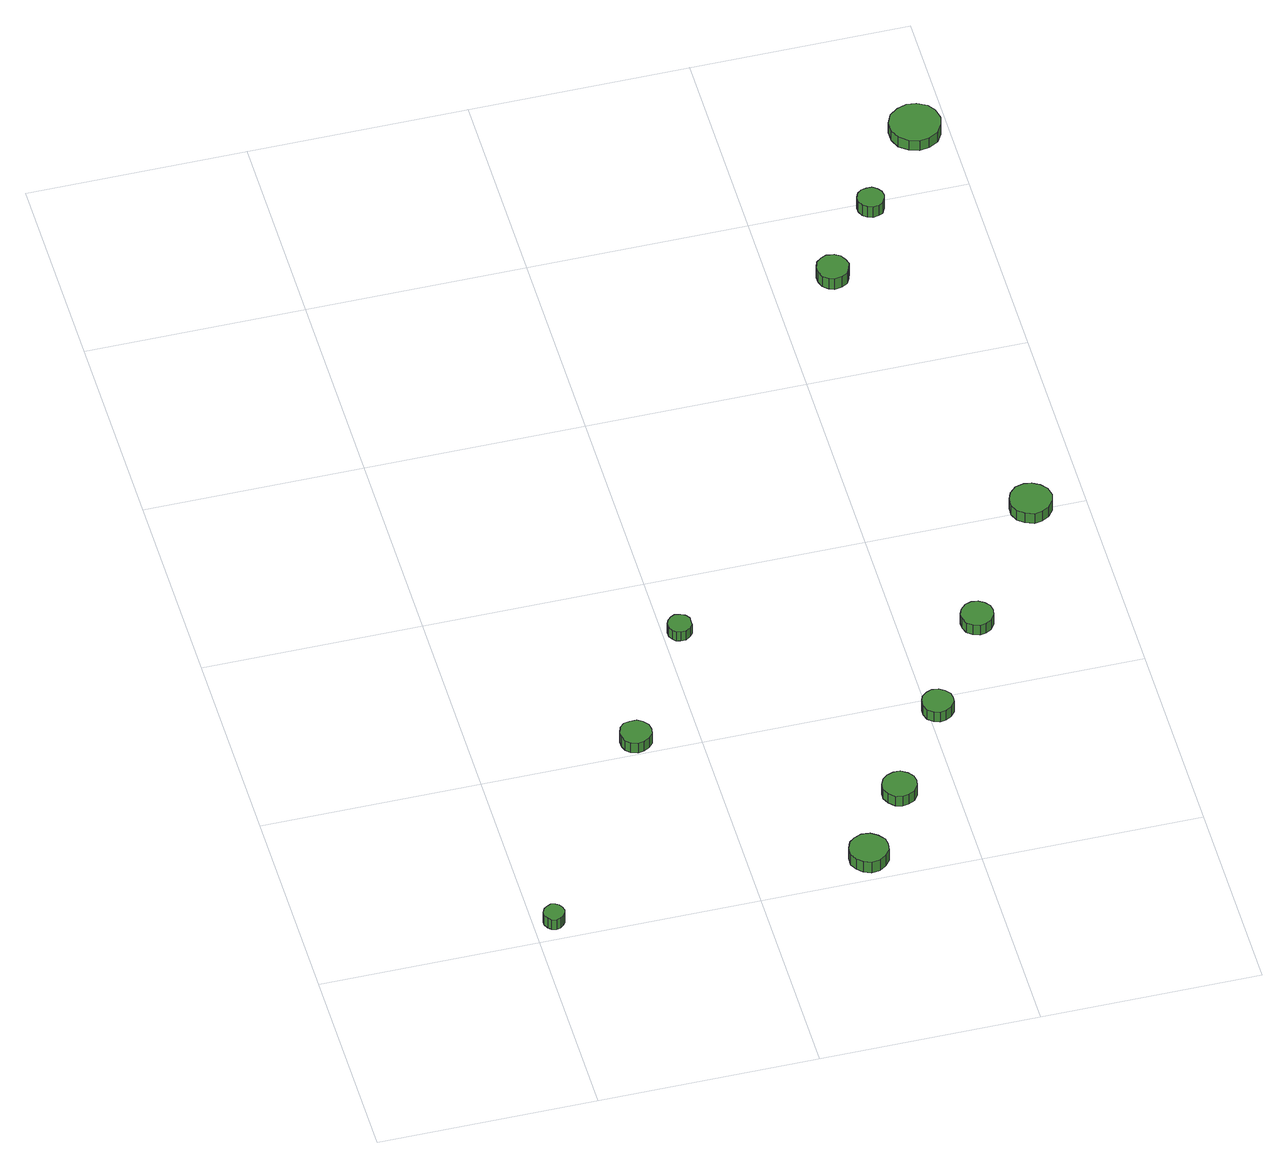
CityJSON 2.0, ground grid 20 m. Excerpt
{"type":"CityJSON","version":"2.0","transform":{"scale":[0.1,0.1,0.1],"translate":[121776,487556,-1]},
"CityObjects":{
"tree1":{"type":"SolitaryVegetationObject","attributes":{"function":"something"},"geometry":[{"type":"MultiSurface","lod":"1","boundaries":[[[0,1,2,3,4,5,6,7,8,9,10,11,12,13,14]],[[15,16,17,18,19,20,21,22,23,24,25,26,27,28,29]],[[0,29,28,1]],[[1,28,27,2]],[[2,27,26,3]],[[3,26,25,4]],[[4,25,24,5]],[[5,24,23,6]],[[6,23,22,7]],[[7,22,21,8]],[[8,21,20,9]],[[9,20,19,10]],[[10,19,18,11]],[[11,18,17,12]],[[12,17,16,13]],[[13,16,15,14]],[[14,15,29,0]]]}]},
"tree2":{"type":"SolitaryVegetationObject","attributes":{"function":"something"},"geometry":[{"type":"MultiSurface","lod":"1","boundaries":[[[30,31,32,33,34,35,36,37,38,39,40,41,42,43,44]],[[45,46,47,48,49,50,51,52,53,54,55,56,57,58,59]],[[30,59,58,31]],[[31,58,57,32]],[[32,57,56,33]],[[33,56,55,34]],[[34,55,54,35]],[[35,54,53,36]],[[36,53,52,37]],[[37,52,51,38]],[[38,51,50,39]],[[39,50,49,40]],[[40,49,48,41]],[[41,48,47,42]],[[42,47,46,43]],[[43,46,45,44]],[[44,45,59,30]]]}]},
"tree3":{"type":"SolitaryVegetationObject","attributes":{"function":"something"},"geometry":[{"type":"MultiSurface","lod":"1","boundaries":[[[60,61,62,63,64,65,66,67,68,69,70,71,72,73,74]],[[75,76,77,78,79,80,81,82,83,84,85,86,87,88,89]],[[60,89,88,61]],[[61,88,87,62]],[[62,87,86,63]],[[63,86,85,64]],[[64,85,84,65]],[[65,84,83,66]],[[66,83,82,67]],[[67,82,81,68]],[[68,81,80,69]],[[69,80,79,70]],[[70,79,78,71]],[[71,78,77,72]],[[72,77,76,73]],[[73,76,75,74]],[[74,75,89,60]]]}]},
"tree4":{"type":"SolitaryVegetationObject","attributes":{"function":"something"},"geometry":[{"type":"MultiSurface","lod":"1","boundaries":[[[90,91,92,93,94,95,96,97,98,99,100,101,102,103,104]],[[105,106,107,108,109,110,111,112,113,114,115,116,117,118,119]],[[90,119,118,91]],[[91,118,117,92]],[[92,117,116,93]],[[93,116,115,94]],[[94,115,114,95]],[[95,114,113,96]],[[96,113,112,97]],[[97,112,111,98]],[[98,111,110,99]],[[99,110,109,100]],[[100,109,108,101]],[[101,108,107,102]],[[102,107,106,103]],[[103,106,105,104]],[[104,105,119,90]]]}]},
"tree5":{"type":"SolitaryVegetationObject","attributes":{"function":"something"},"geometry":[{"type":"MultiSurface","lod":"1","boundaries":[[[120,121,122,123,124,125,126,127,128,129,130,131,132,133,134]],[[135,136,137,138,139,140,141,142,143,144,145,146,147,148,149]],[[120,149,148,121]],[[121,148,147,122]],[[122,147,146,123]],[[123,146,145,124]],[[124,145,144,125]],[[125,144,143,126]],[[126,143,142,127]],[[127,142,141,128]],[[128,141,140,129]],[[129,140,139,130]],[[130,139,138,131]],[[131,138,137,132]],[[132,137,136,133]],[[133,136,135,134]],[[134,135,149,120]]]}]},
"tree6":{"type":"SolitaryVegetationObject","attributes":{"function":"something"},"geometry":[{"type":"MultiSurface","lod":"1","boundaries":[[[150,151,152,153,154,155,156,157,158,159,160,161,162,163,164]],[[165,166,167,168,169,170,171,172,173,174,175,176,177,178,179]],[[150,179,178,151]],[[151,178,177,152]],[[152,177,176,153]],[[153,176,175,154]],[[154,175,174,155]],[[155,174,173,156]],[[156,173,172,157]],[[157,172,171,158]],[[158,171,170,159]],[[159,170,169,160]],[[160,169,168,161]],[[161,168,167,162]],[[162,167,166,163]],[[163,166,165,164]],[[164,165,179,150]]]}]},
"tree7":{"type":"SolitaryVegetationObject","attributes":{"function":"something"},"geometry":[{"type":"MultiSurface","lod":"1","boundaries":[[[180,181,182,183,184,185,186,187,188,189,190,191,192,193,194]],[[195,196,197,198,199,200,201,202,203,204,205,206,207,208,209]],[[180,209,208,181]],[[181,208,207,182]],[[182,207,206,183]],[[183,206,205,184]],[[184,205,204,185]],[[185,204,203,186]],[[186,203,202,187]],[[187,202,201,188]],[[188,201,200,189]],[[189,200,199,190]],[[190,199,198,191]],[[191,198,197,192]],[[192,197,196,193]],[[193,196,195,194]],[[194,195,209,180]]]}]},
"tree8":{"type":"SolitaryVegetationObject","attributes":{"function":"something"},"geometry":[{"type":"MultiSurface","lod":"1","boundaries":[[[210,211,212,213,214,215,216,217,218,219,220,221,222,223,224]],[[225,226,227,228,229,230,231,232,233,234,235,236,237,238,239]],[[210,239,238,211]],[[211,238,237,212]],[[212,237,236,213]],[[213,236,235,214]],[[214,235,234,215]],[[215,234,233,216]],[[216,233,232,217]],[[217,232,231,218]],[[218,231,230,219]],[[219,230,229,220]],[[220,229,228,221]],[[221,228,227,222]],[[222,227,226,223]],[[223,226,225,224]],[[224,225,239,210]]]}]},
"tree9":{"type":"SolitaryVegetationObject","attributes":{"function":"something"},"geometry":[{"type":"MultiSurface","lod":"1","boundaries":[[[240,241,242,243,244,245,246,247,248,249,250,251,252,253,254]],[[255,256,257,258,259,260,261,262,263,264,265,266,267,268,269]],[[240,269,268,241]],[[241,268,267,242]],[[242,267,266,243]],[[243,266,265,244]],[[244,265,264,245]],[[245,264,263,246]],[[246,263,262,247]],[[247,262,261,248]],[[248,261,260,249]],[[249,260,259,250]],[[250,259,258,251]],[[251,258,257,252]],[[252,257,256,253]],[[253,256,255,254]],[[254,255,269,240]]]}]},
"tree10":{"type":"SolitaryVegetationObject","attributes":{"function":"something"},"geometry":[{"type":"MultiSurface","lod":"1","boundaries":[[[270,271,272,273,274,275,276,277,278,279,280,281,282,283,284]],[[285,286,287,288,289,290,291,292,293,294,295,296,297,298,299]],[[270,299,298,271]],[[271,298,297,272]],[[272,297,296,273]],[[273,296,295,274]],[[274,295,294,275]],[[275,294,293,276]],[[276,293,292,277]],[[277,292,291,278]],[[278,291,290,279]],[[279,290,289,280]],[[280,289,288,281]],[[281,288,287,282]],[[282,287,286,283]],[[283,286,285,284]],[[284,285,299,270]]]}]},
"tree11":{"type":"SolitaryVegetationObject","attributes":{"function":"something"},"geometry":[{"type":"MultiSurface","lod":"1","boundaries":[[[300,301,302,303,304,305,306,307,308,309,310,311,312,313,314]],[[315,316,317,318,319,320,321,322,323,324,325,326,327,328,329]],[[300,329,328,301]],[[301,328,327,302]],[[302,327,326,303]],[[303,326,325,304]],[[304,325,324,305]],[[305,324,323,306]],[[306,323,322,307]],[[307,322,321,308]],[[308,321,320,309]],[[309,320,319,310]],[[310,319,318,311]],[[311,318,317,312]],[[312,317,316,313]],[[313,316,315,314]],[[314,315,329,300]]]}]}
},
"vertices":[
[27,17,23],[26,21,23],[24,24,23],[21,26,23],[17,27,23],[13,25,23],[10,23,23],[8,19,23],[8,15,23],[10,11,23],[13,8,23],[17,7,23],[21,8,23],[24,10,23],[26,13,23],[26,13,11],[24,10,11],[21,8,11],[17,7,11],[13,8,11],[10,11,11],[8,15,11],[8,19,11],[10,23,11],[13,25,11],[17,27,11],[21,26,11],[24,24,11],[26,21,11],[27,17,11],
[158,215,19],[157,221,19],[153,226,19],[148,229,19],[142,229,19],[136,228,19],[132,224,19],[130,218,19],[130,212,19],[132,207,19],[136,203,19],[142,201,19],[148,202,19],[153,205,19],[157,209,19],[157,209,7],[153,205,7],[148,202,7],[142,201,7],[136,203,7],[132,207,7],[130,212,7],[130,218,7],[132,224,7],[136,228,7],[142,229,7],[148,229,7],[153,226,7],[157,221,7],[158,215,7],
[322,26,19],[321,33,19],[316,39,19],[310,43,19],[302,44,19],[295,41,19],[290,37,19],[287,30,19],[287,22,19],[290,16,19],[295,11,19],[302,8,19],[310,9,19],[316,13,19],[321,19,19],[321,19,6],[316,13,6],[310,9,6],[302,8,6],[295,11,6],[290,16,6],[287,22,6],[287,30,6],[290,37,6],[295,41,6],[302,44,6],[310,43,6],[316,39,6],[321,33,6],[322,26,6],
[225,334,19],[225,338,19],[222,342,19],[218,344,19],[213,345,19],[209,343,19],[206,340,19],[204,336,19],[204,331,19],[206,327,19],[209,324,19],[213,323,19],[218,323,19],[222,326,19],[225,329,19],[225,329,8],[222,326,8],[218,323,8],[213,323,8],[209,324,8],[206,327,8],[204,331,8],[204,336,8],[206,340,8],[209,343,8],[213,345,8],[218,344,8],[222,342,8],[225,338,8],[225,334,8],
[366,96,18],[365,102,18],[361,107,18],[355,111,18],[349,111,18],[343,109,18],[338,105,18],[335,99,18],[335,93,18],[338,87,18],[343,82,18],[349,80,18],[355,81,18],[361,84,18],[365,90,18],[365,90,6],[361,84,6],[355,81,6],[349,80,6],[343,82,6],[338,87,6],[335,93,6],[335,99,6],[338,105,6],[343,109,6],[349,111,6],[355,111,6],[361,107,6],[365,102,6],[366,96,6],
[423,186,18],[422,191,18],[418,196,18],[413,199,18],[407,200,18],[402,198,18],[397,194,18],[395,189,18],[395,183,18],[397,177,18],[402,173,18],[407,171,18],[413,172,18],[418,175,18],[422,180,18],[422,180,6],[418,175,6],[413,172,6],[407,171,6],[402,173,6],[397,177,6],[395,183,6],[395,189,6],[397,194,6],[402,198,6],[407,200,6],[413,199,6],[418,196,6],[422,191,6],[423,186,6],
[484,280,18],[483,286,18],[479,291,18],[474,294,18],[468,295,18],[462,293,18],[457,288,18],[455,283,18],[455,277,18],[457,271,18],[462,267,18],[468,265,18],[474,266,18],[479,269,18],[483,274,18],[483,274,6],[479,269,6],[474,266,6],[468,265,6],[462,267,6],[457,271,6],[455,277,6],[455,283,6],[457,288,6],[462,293,6],[468,295,6],[474,294,6],[479,291,6],[483,286,6],[484,280,6],
[568,396,26],[566,404,26],[561,410,26],[554,414,26],[547,415,26],[539,413,26],[533,407,26],[530,400,26],[530,392,26],[533,385,26],[539,380,26],[547,377,26],[554,378,26],[561,382,26],[566,388,26],[566,388,14],[561,382,14],[554,378,14],[547,377,14],[539,380,14],[533,385,14],[530,392,14],[530,400,14],[533,407,14],[539,413,14],[547,415,14],[554,414,14],[561,410,14],[566,404,14],[568,396,14],
[469,715,25],[467,721,25],[464,726,25],[459,729,25],[452,730,25],[447,728,25],[442,724,25],[440,718,25],[440,712,25],[442,706,25],[447,702,25],[452,700,25],[459,701,25],[464,704,25],[467,709,25],[467,709,12],[464,704,12],[459,701,12],[452,700,12],[447,702,12],[442,706,12],[440,712,12],[440,718,12],[442,724,12],[447,728,12],[452,730,12],[459,729,12],[464,726,12],[467,721,12],[469,715,12],
[521,792,21],[520,797,21],[517,801,21],[513,804,21],[508,804,21],[503,803,21],[499,800,21],[497,795,21],[497,790,21],[499,785,21],[503,782,21],[508,780,21],[513,781,21],[517,783,21],[520,788,21],[520,788,8],[517,783,8],[513,781,8],[508,780,8],[503,782,8],[499,785,8],[497,790,8],[497,795,8],[499,800,8],[503,803,8],[508,804,8],[513,804,8],[517,801,8],[520,797,8],[521,792,8],
[593,872,20],[591,882,20],[586,889,20],[577,894,20],[568,895,20],[559,892,20],[551,886,20],[547,877,20],[547,867,20],[551,858,20],[559,852,20],[568,849,20],[577,850,20],[586,855,20],[591,863,20],[591,863,8],[586,855,8],[577,850,8],[568,849,8],[559,852,8],[551,858,8],[547,867,8],[547,877,8],[551,886,8],[559,892,8],[568,895,8],[577,894,8],[586,889,8],[591,882,8],[593,872,8]
]}
